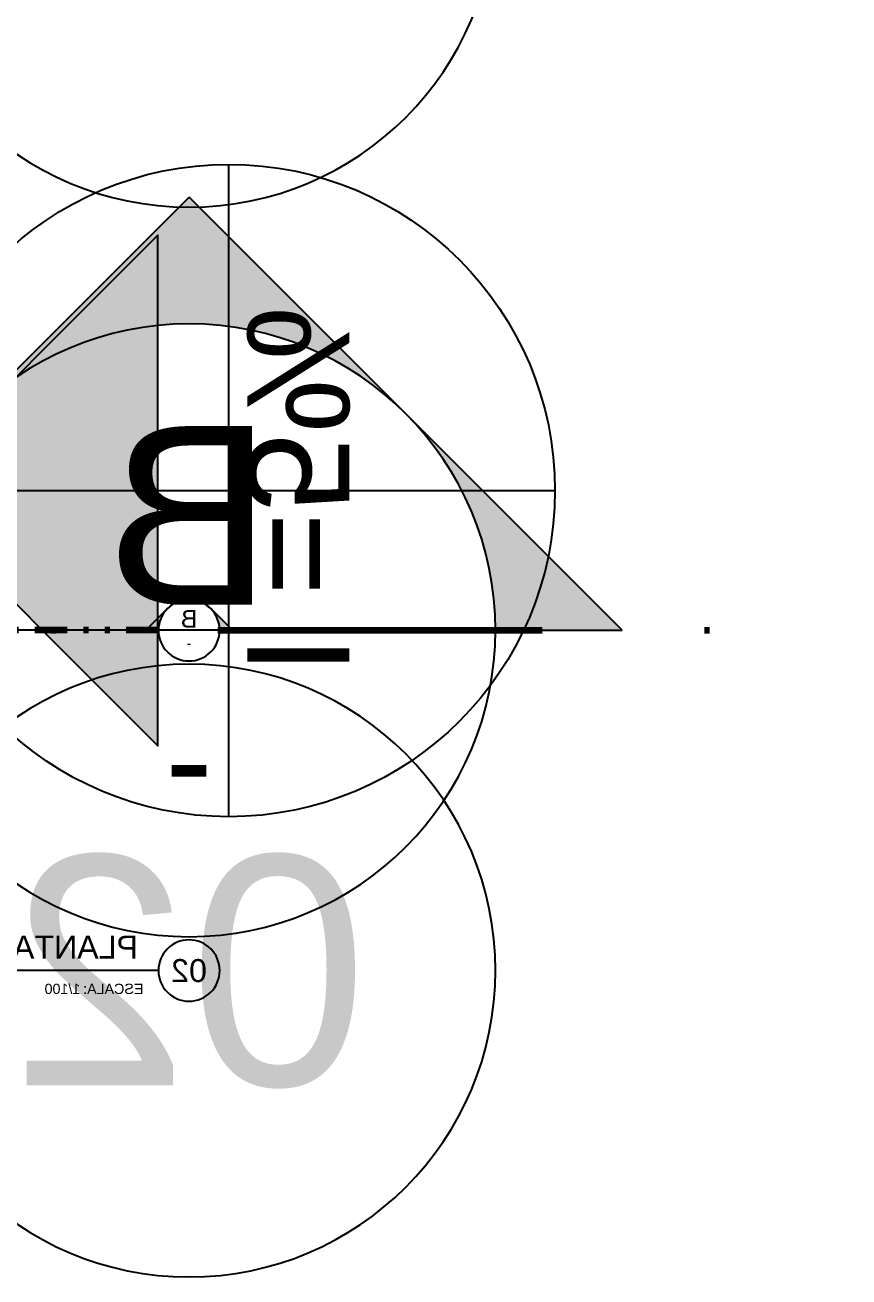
# Model space of a CAD drawing. Header units: metres. Extents: x 47619 to 48001, y 23263 to 23573.
# Drawn here: x 47745.64 to 47761.77, y 23389.25 to 23413.77 of the extents above; entities that cross this region are included whole.
import ezdxf
from ezdxf.enums import TextEntityAlignment as Align

# ---------------------------------------------------------------- set-up
doc = ezdxf.new("R2010")
doc.units = ezdxf.units.M
doc.header["$LTSCALE"] = 0.25
doc.linetypes.add('DIVIDEX2', pattern=[63.5, 25.4, -12.7, 0, -12.7, 0, -12.7])
for name, color, linetype in [('0 @ 0.1', 7, 'Continuous'), ('0 @ 1', 7, 'Continuous'), ('ARQ_METAL CT', 2, 'Continuous'), ('ARQ_METAL CT @ 0.1', 2, 'Continuous'), ('ARQ_METAL CT @ 1', 2, 'Continuous'), ('SIMB_01', 1, 'Continuous'), ('SIMB_02', 2, 'Continuous'), ('SIMB_PREENCHIMENTO', 253, 'Continuous'), ('SIMB_TXT', 1, 'Continuous')]:
    doc.layers.add(name, color=color, linetype=linetype)
doc.layers.add('ARQ_0', color=7, linetype='Continuous', true_color=0xff7400, plot=False)
doc.layers.add('ARQ_CINZA 06', color=255, linetype='Continuous', lineweight=9)
doc.layers.add('SIMB_LCT', color=252, linetype='DIVIDEX2', lineweight=100)
doc.styles.add('Annot_2.0mm', font='arial.ttf', dxfattribs={"height": 2})
doc.styles.add('SIMB', font='arial.ttf')

# ---------------------------------------------------------------- blocks, each defined once
blk = doc.blocks.new('*U29')
at = {"layer": 'SIMB_PREENCHIMENTO', "transparency": 33554587}
h = blk.add_hatch(color=256, dxfattribs=at)
h.dxf.hatch_style = 1
h.paths.add_polyline_path([(-8.881784197001252e-16, 8.483368031832322), (-4.151591235287846, 4.331776796544477, -0.40182742204384), (4.151591235287825, 4.331776796544499)])
h = blk.add_hatch(color=256, dxfattribs=at)
h.dxf.hatch_style = 1
h.paths.add_polyline_path([(-4.331776796544433, 4.151591235287893), (-8.483368031832326, 8.881784197001252e-16), (-6, 6.661338147750939e-16, -0.1933989078512697)])
h = blk.add_hatch(color=256, dxfattribs=at)
h.dxf.hatch_style = 1
h.paths.add_polyline_path([(4.331776796544499, 4.151591235287825, -0.1933989078512657), (6, 0), (8.483368031832326, 0)])
at = {"layer": 'SIMB_01'}
for p, q in [((-8.483368031832326, 3.608224830031759e-16), (-3.552713678800501e-15, 8.48336803183232)), ((8.483368031832324, -1.387778780781446e-17), (1.77635683940025e-15, 8.48336803183232)), ((-6, 7.347880794884119e-16), (-8.483368031832326, 7.347880794884119e-16)), ((-6, 7.347880794884119e-16), (6, 0)), ((6, 0), (8.483368031832324, 0))]:
    blk.add_line(p, q, dxfattribs=at)
blk.add_circle((0, 0), 6, dxfattribs=at)
at = {"layer": 'SIMB_LCT'}
blk.add_line((6, 0), (38.48336803183231, 9.953356264611564e-17), dxfattribs=at)
at = {"layer": 'SIMB_TXT', "style": 'SIMB'}
for tag, height, p in [('000', 3.5, (4.31101309645751e-33, 2.25)), ('999', 2, (4.31101309645751e-33, -2.525348218647195))]:
    blk.add_attdef(tag, text='', height=height, dxfattribs=at).set_placement(p, align=Align.MIDDLE_CENTER)
blk = doc.blocks.new('*U329')
at = {"layer": '0 @ 0.1', "xscale": 0.1, "yscale": 0.1, "zscale": 0.1}
blk.add_blockref('*U29', (-8.544636599486694, 1.900000000008731), dxfattribs=at).add_auto_attribs({'999': '-', '000': 'B'})
at = {"layer": '0 @ 1'}
blk.add_blockref('*U29', (-8.544636599486694, 1.900000000008731), dxfattribs=at).add_auto_attribs({'999': '-', '000': 'B'})
blk = doc.blocks.new('*U30')
at = {"layer": 'SIMB_LCT'}
blk.add_line((-6.000000000000007, 0), (-54.2507478295047, -4.124836652692806e-17), dxfattribs=at)
at = {"layer": 'SIMB_TXT', "style": 'SIMB'}
for tag, height, p in [('000', 3.5, (-1.998401444325282e-15, 2.25)), ('999', 2, (2.242959790030593e-15, -2.525348218647195))]:
    blk.add_attdef(tag, text='', height=height, dxfattribs=at).set_placement(p, align=Align.MIDDLE_CENTER)
blk = doc.blocks.new('*U330')
at = {"layer": '0 @ 1'}
blk.add_blockref('*U30', (12.96480313933716, 1.900000000008731), dxfattribs=at)
blk = doc.blocks.new('*U23')
at = {"layer": 'SIMB_02'}
blk.add_line((6, 0), (67.14494283328348, 0), dxfattribs=at)
blk.add_circle((0, 0), 6, dxfattribs=at)
at = {"layer": 'SIMB_TXT', "style": 'SIMB'}
blk.add_text('ESCALA:', height=2, dxfattribs=at).set_placement((8.935594472671255, -4.582471399310634))
blk.add_attdef('TITULO_DO_DESENHO', text='', height=4.5, dxfattribs=at).set_placement((10.02237490196239, 1), align=Align.BOTTOM_LEFT)
blk.add_attdef('NUM', text='', height=4.5, dxfattribs=at).set_placement((0, 0), align=Align.MIDDLE_CENTER)
blk.add_attdef('ESCALA', (21.30387462556882, -4.582471399310634), '', height=2, dxfattribs=at)
blk = doc.blocks.new('*U331')
at = {"layer": '0 @ 0.1', "xscale": 0.1, "yscale": 0.1, "zscale": 0.1}
blk.add_blockref('*U23', (-8.544636599486694, -4.762682404165389), dxfattribs=at).add_auto_attribs({'TITULO_DO_DESENHO': 'PLANTA PAV. SUP.', 'NUM': '02', 'ESCALA': '1/100'})
at = {"layer": '0 @ 1'}
ref = blk.add_blockref('*U23', (-8.544636599486694, -4.762682404165389), dxfattribs=at)
ref.add_attrib('NUM', '02', dxfattribs={"layer": 'SIMB_TXT', "height": 4.5, "style": 'SIMB'}).set_placement((-8.544636599486694, -4.762682404165389), align=Align.MIDDLE_CENTER)
blk = doc.blocks.new('*U321')
at = {"layer": 'ARQ_CINZA 06'}
blk.add_hatch(color=256, dxfattribs=at).paths.add_polyline_path([(-3.911467776596559e-16, -2.220446049250313e-16), (-4.999999999965693, -5), (4.999999999965693, -5)])
at = {"layer": 'ARQ_0'}
for p, q in [((0, 0), (-1.564587110638623e-15, -12.77582329638186)), ((-6.387911648190931, -6.38791164819093), (6.387911648190931, -6.387911648190931))]:
    blk.add_line(p, q, dxfattribs=at)
blk.add_circle((-3.911467776596559e-16, -6.387911648190931), 6.387911648190931, dxfattribs=at)
at = {"layer": 'SIMB_01'}
blk.add_lwpolyline([(-3.911467776596559e-16, -2.220446049250313e-16), (-4.999999999965693, -5), (4.999999999965693, -5), (-3.911467776596559e-16, -2.220446049250313e-16)], dxfattribs=at)
at = {"layer": 'SIMB_01', "style": 'Annot_2.0mm'}
blk.add_attdef('INCLINACAO', text='', height=2, dxfattribs=at).set_placement((-2.602384775002555e-05, -6.388506874428116), align=Align.MIDDLE_CENTER)
blk = doc.blocks.new('*U347')
at = {"layer": 'ARQ_METAL CT @ 0.1'}
ref = blk.add_blockref('*U321', (-2.934461071949045, 4.637176925702079), dxfattribs=dict(at, xscale=-0.1, yscale=0.1, zscale=0.1, rotation=270))
ref.add_attrib('INCLINACAO', 'I =5%', dxfattribs={"layer": 'SIMB_01', "height": 0.2, "rotation": 90.00000000000001, "style": 'Annot_2.0mm'}).set_placement((-3.709564361779485, 4.637174323317595), align=Align.MIDDLE_CENTER)
at = {"layer": 'ARQ_METAL CT @ 1'}
ref = blk.add_blockref('*U321', (-2.934461071949045, 4.637176925702079), dxfattribs=dict(at, xscale=-1, rotation=270))
ref.add_attrib('INCLINACAO', 'I =5%', dxfattribs={"layer": 'SIMB_01', "height": 2, "rotation": 90.00000000000001, "style": 'Annot_2.0mm'}).set_placement((-10.68549397025345, 4.63715090185724), align=Align.MIDDLE_CENTER)
blk = doc.blocks.new('Pav_sup')
at = {"layer": 'ARQ_0'}
blk.add_line((-7.696299796305539, 1.900000000008731), (12.11646633615601, 1.900000000008731), dxfattribs=at)
for name in ['*U330', '*U329', '*U331']:
    blk.add_blockref(name, (0, 0))
at = {"layer": 'ARQ_METAL CT'}
blk.add_blockref('*U347', (0, 0), dxfattribs=at)
blk = doc.blocks.new('*U19')
at = {"layer": 'SIMB_02'}
blk.add_circle((0, 0), 6, dxfattribs=at)
at = {"layer": 'SIMB_TXT', "style": 'SIMB'}
blk.add_attdef('TITULO_DO_DESENHO', text='', height=4.5, dxfattribs=at).set_placement((10.02237490196239, 1), align=Align.BOTTOM_LEFT)
blk.add_attdef('NUM', text='', height=4.5, dxfattribs=at).set_placement((0, 0), align=Align.MIDDLE_CENTER)
blk.add_attdef('ESCALA', (21.30387462556882, -4.582471399310634), '', height=2, dxfattribs=at)
blk = doc.blocks.new('*U359')
at = {"layer": '0 @ 1'}
blk.add_blockref('*U19', (-8.544636599450314, -4.762682404136285), dxfattribs=at)
blk = doc.blocks.new('PAV_TER')
blk.add_blockref('*U359', (0, 0))

msp = doc.modelspace()

# ---------------------------------------------------------------- block references
at = {"xscale": -1}
for name, p in [('PAV_TER', (47740.30320422762, 23420.96282307427)), ('Pav_sup', (47740.30320422758, 23400.01282307432))]:
    msp.add_blockref(name, p, dxfattribs=at)

doc.saveas('drawing.dxf')
